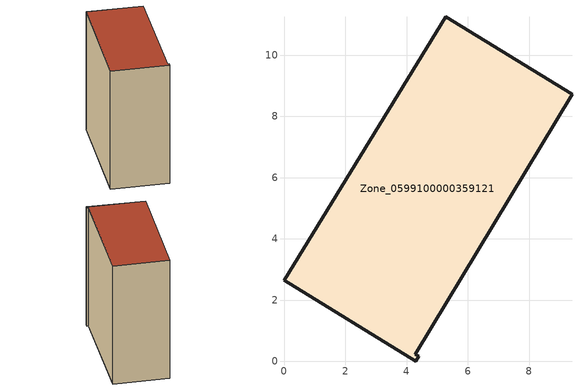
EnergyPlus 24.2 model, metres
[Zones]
Zone_0599100000359121
 floor ground (C_G): 4.4,0.16 4.3,0 0,2.64 5.28,11.25 9.4,8.73 4.29,0.24 z3.59
 wall outside (C_F): 0,2.64 4.3,0 4.4,0.16 4.29,0.24 9.4,8.73 5.28,11.25 0,2.64 z3.59:14.86
 roof outside (C_R): 4.3,0 4.4,0.16 4.29,0.24 9.4,8.73 5.28,11.25 0,2.64 z14.86
[BUILDING]
Pand.0599100000359121: North Axis=0; Terrain=City; Loads Convergence Tolerance Value=0.04; Temperature Convergence Tolerance Value=0.4; Solar Distribution=FullExterior; Maximum Number of Warmup Days=25; Minimum Number of Warmup Days=1
[Site:Location]
Rotterdam.The.Hague.AP_ZH_NLD Design_Conditions: Latitude=51.96; Longitude=4.45; Time Zone=1; Elevation=-4.5
[SITE:GROUNDTEMPERATURE:BUILDINGSURFACE]
18, 18, 18, 18, 18, 18, 18, 18, 18, 18, 18, 18
[MATERIAL] Thermal Absorptance=0.9; Solar Absorptance=0.7; Visible Absorptance=0.7
Name | Roughness | Thickness | Conductivity | Density | Specific Heat
G.TI.1992-2005 | MediumSmooth | 0.15 | 0.06 | 540 | 1210
F.TI.1992-2005 | Rough | 0.3 | 0.12 | 1920 | 840
R.TI.1992-2005 | MediumRough | 0.2 | 0.08 | 1500 | 1000
[CONSTRUCTION]
C_G: G.TI.1992-2005
C_F: F.TI.1992-2005
C_R: R.TI.1992-2005
[ZONE]
Zone_0599100000359121: Type=1; Multiplier=1; Ceiling Height=Autocalculate; Volume=Autocalculate; Floor Area=autocalculate; Part of Total Floor Area=Yes
[ZONEINFILTRATION:DESIGNFLOWRATE]
Infil_Zone_0599100000359121: Zone or ZoneList or Space or SpaceList=Zone_0599100000359121; Schedule=AlwaysOn; Design Flow Rate Calculation Method=Flow/Area; Flow Rate per Floor Area=0.0015; Constant Term Coefficient=1; Temperature Term Coefficient=0; Velocity Term Coefficient=0; Velocity Squared Term Coefficient=0
[HVACTEMPLATE:ZONE:IDEALLOADSAIRSYSTEM]
Zone_0599100000359121: Maximum Heating Supply Air Temperature=50; Minimum Cooling Supply Air Temperature=13; Maximum Heating Supply Air Humidity Ratio=0.0156; Minimum Cooling Supply Air Humidity Ratio=0.0077; Heating Limit=NoLimit; Cooling Limit=NoLimit; Dehumidification Control Type=ConstantSensibleHeatRatio; Cooling Sensible Heat Ratio=0.7; Dehumidification Setpoint=60; Humidification Control Type=None; Humidification Setpoint=30; Outdoor Air Method=None; Outdoor Air Flow Rate per Person=0.00944; Outdoor Air Flow Rate per Zone Floor Area=0; Outdoor Air Flow Rate per Zone=0; Demand Controlled Ventilation Type=None; Outdoor Air Economizer Type=NoEconomizer; Heat Recovery Type=None; Sensible Heat Recovery Effectiveness=0.7; Latent Heat Recovery Effectiveness=0.65
[ZONECONTROL:THERMOSTAT]
ThermostatControl_Zone_0599100000359121: Zone or ZoneList=Zone_0599100000359121; Control Type Schedule=DualSetpointControlType; Control 1=Thermostat_Zone_0599100000359121; Temperature Difference Between Cutout And Setpoint=0
[THERMOSTATSETPOINT:DUALSETPOINT]
Thermostat_Zone_0599100000359121: Heating Setpoint Temperature Schedule=HeatingSetpoint_Zone_0599100000359121; Cooling Setpoint Temperature Schedule=CoolingSetpoint_Zone_0599100000359121
[SCHEDULE:COMPACT]
HeatingSetpoint_Zone_0599100000359121: Through: 12/31, For: AllDays, Until: 24:00, 21
CoolingSetpoint_Zone_0599100000359121: Through: 12/31, For: AllDays, Until: 24:00, 24
DualSetpointControlType: Through: 12/31, For: AllDays, Until: 24:00, 4
AlwaysOn: Through: 12/31, For: AllDays, Until: 24:00, 1
